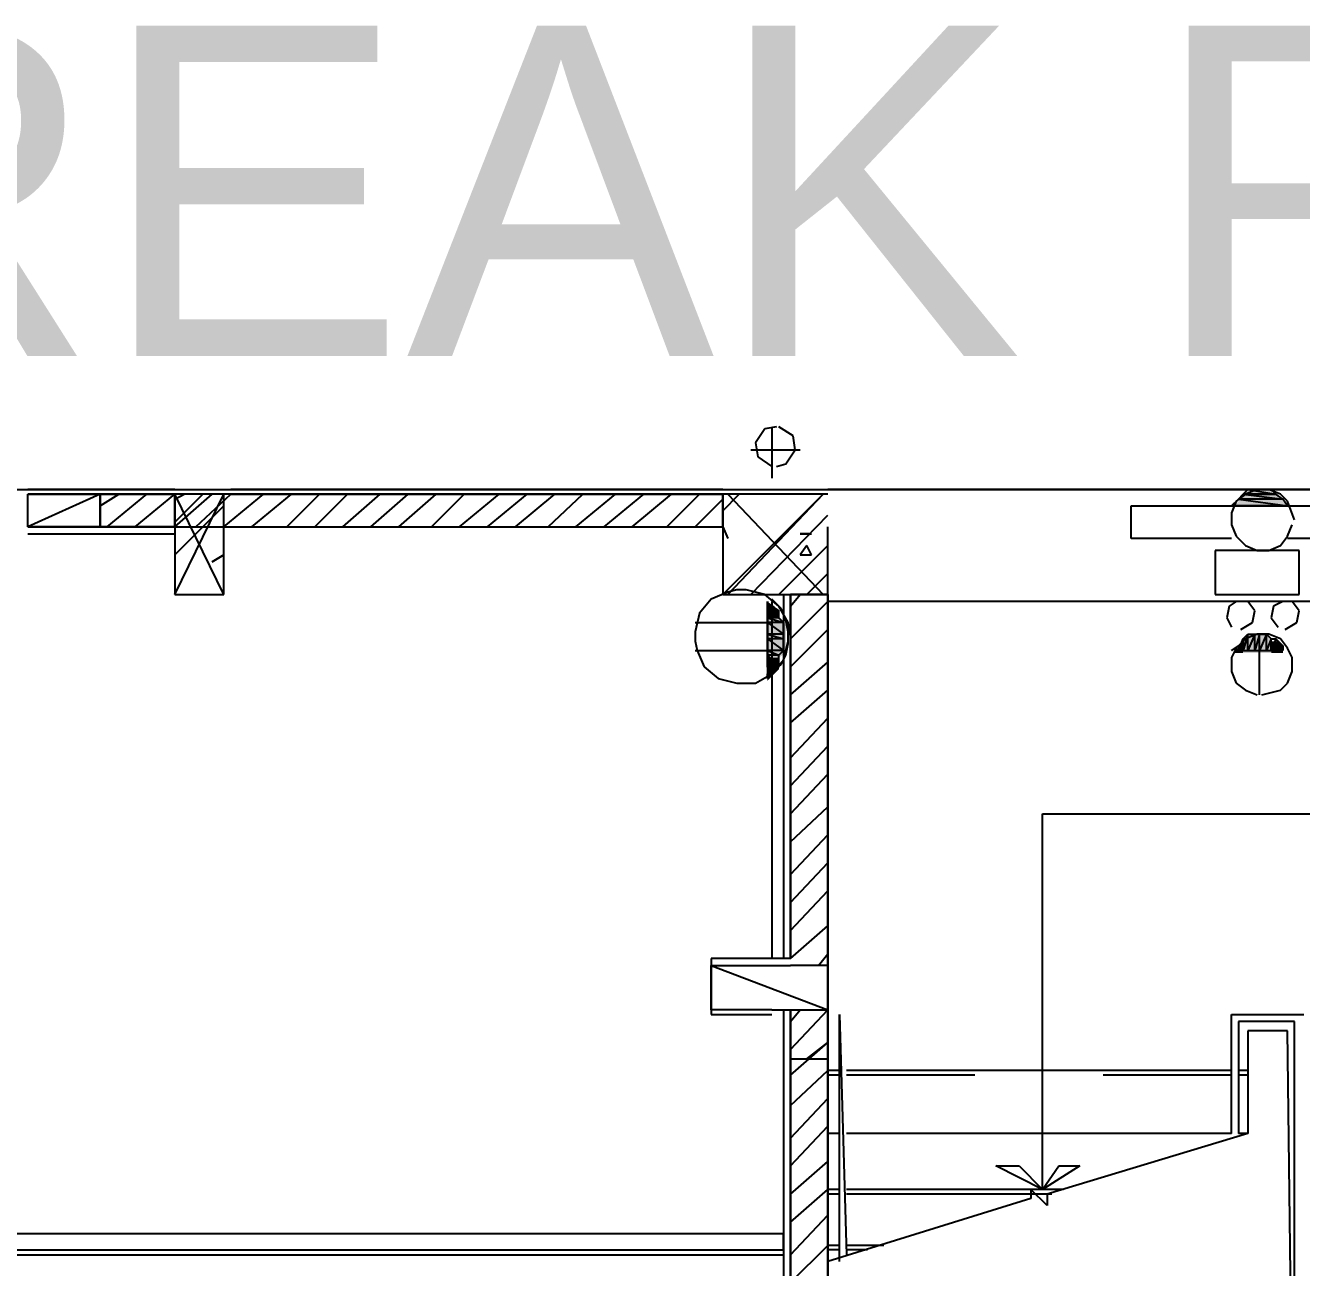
# Model space of a CAD drawing. Header units: millimetres. Extents: x 5 to 415, y 48 to 251.
# Drawn here: x 349.18 to 358.83, y 231.61 to 241 of the extents above; entities that cross this region are included whole.
import ezdxf

# ---------------------------------------------------------------- set-up
doc = ezdxf.new("R2010")
doc.units = ezdxf.units.MM
for name, color, linetype in [('H', 7, 'Continuous'), ('P', 7, 'Continuous'), ('T', 7, 'Continuous')]:
    doc.layers.add(name, color=color, linetype=linetype)

msp = doc.modelspace()

# ---------------------------------------------------------------- hatches: boundary and pattern name
at = {"layer": 'H', "linetype": 'Continuous'}
for points in [[(358.352, 237.402), (358.387, 237.455), (358.652, 237.455), (358.687, 237.402), (358.352, 237.402)], [(358.387, 237.455), (358.44, 237.49), (358.599, 237.49), (358.652, 237.455), (358.387, 237.455)], [(358.316, 237.367), (358.352, 237.402), (358.687, 237.402), (358.74, 237.367), (358.316, 237.367)], [(354.789, 236.608), (354.789, 236.643), (354.842, 236.608), (354.789, 236.608)], [(354.789, 236.555), (354.789, 236.608), (354.842, 236.608), (354.877, 236.555), (354.789, 236.555)], [(354.789, 236.52), (354.789, 236.555), (354.877, 236.555), (354.877, 236.52), (354.789, 236.52)], [(354.789, 236.467), (354.789, 236.52), (354.877, 236.52), (354.93, 236.467), (354.789, 236.467)], [(354.789, 236.396), (354.789, 236.467), (354.93, 236.467), (354.93, 236.396), (354.789, 236.396)], [(354.789, 236.343), (354.789, 236.396), (354.93, 236.396), (354.93, 236.343), (354.789, 236.343)], [(358.387, 236.255), (358.387, 236.343), (358.44, 236.396), (358.44, 236.255), (358.387, 236.255)], [(358.44, 236.255), (358.44, 236.396), (358.475, 236.396), (358.475, 236.255), (358.44, 236.255)], [(358.475, 236.255), (358.475, 236.396), (358.528, 236.396), (358.528, 236.255), (358.475, 236.255)], [(358.528, 236.255), (358.528, 236.396), (358.563, 236.396), (358.563, 236.255), (358.528, 236.255)], [(358.563, 236.255), (358.563, 236.396), (358.599, 236.343), (358.599, 236.255), (358.563, 236.255)], [(354.789, 236.255), (354.789, 236.343), (354.93, 236.343), (354.93, 236.255), (354.789, 236.255)], [(358.316, 236.255), (358.387, 236.343), (358.352, 236.255), (358.316, 236.255)], [(358.352, 236.255), (358.387, 236.343), (358.387, 236.255), (358.352, 236.255)], [(358.599, 236.255), (358.599, 236.343), (358.652, 236.343), (358.652, 236.255), (358.599, 236.255)], [(358.652, 236.255), (358.652, 236.343), (358.687, 236.308), (358.687, 236.255), (358.652, 236.255)], [(354.789, 236.22), (354.789, 236.255), (354.93, 236.255), (354.877, 236.22), (354.789, 236.22)], [(354.789, 236.132), (354.789, 236.22), (354.877, 236.22), (354.877, 236.132), (354.789, 236.132)], [(354.789, 236.044), (354.789, 236.132), (354.842, 236.097), (354.789, 236.044)], [(354.842, 236.097), (354.789, 236.132), (354.877, 236.132), (354.842, 236.097)]]:
    msp.add_hatch(color=256, dxfattribs=at).paths.add_polyline_path(points)

# ---------------------------------------------------------------- linework, layer by layer
at = {"layer": 'P'}
for points in [[(354.771, 237.949), (354.7, 237.843)], [(354.859, 237.966), (354.771, 237.949)], [(354.824, 237.966), (354.824, 237.578)], [(354.983, 237.896), (354.877, 237.966)], [(354.7, 237.843), (354.718, 237.737)], [(355, 237.79), (354.983, 237.896)], [(354.665, 237.79), (355.036, 237.79)], [(354.93, 237.684), (355, 237.79)], [(354.718, 237.737), (354.824, 237.666)], [(354.859, 237.666), (354.93, 237.684)], [(308.134, 237.49), (393.982, 237.49)], [(350.308, 237.49), (349.197, 237.49)], [(349.197, 237.455), (350.308, 237.455)], [(349.744, 237.455), (349.197, 237.208)], [(349.197, 237.208), (349.197, 237.455)], [(349.197, 237.455), (349.744, 237.455)], [(349.197, 237.208), (349.197, 237.455)], [(349.744, 237.455), (349.197, 237.455)], [(349.744, 237.367), (349.885, 237.455)], [(350.308, 237.455), (349.744, 237.455)], [(349.744, 237.455), (349.744, 237.208)], [(349.744, 237.455), (349.744, 237.208)], [(349.744, 237.208), (349.744, 237.455)], [(349.797, 237.208), (350.097, 237.455)], [(350.008, 237.208), (350.308, 237.455)], [(350.308, 237.208), (350.308, 237.455)], [(350.679, 236.696), (350.308, 237.455)], [(350.308, 236.696), (350.679, 237.455)], [(350.308, 237.419), (350.379, 237.455)], [(350.308, 237.208), (350.591, 237.455)], [(350.679, 237.455), (350.308, 237.455)], [(350.308, 237.455), (350.308, 236.696)], [(350.308, 237.243), (350.52, 237.455)], [(350.308, 237.455), (350.308, 237.208)], [(354.453, 237.455), (350.308, 237.455)], [(350.467, 237.208), (350.732, 237.455)], [(350.679, 236.696), (350.679, 237.455)], [(350.679, 237.208), (350.979, 237.455)], [(354.453, 237.49), (350.732, 237.49)], [(350.732, 237.455), (354.453, 237.455)], [(350.89, 237.208), (351.19, 237.455)], [(351.155, 237.208), (351.402, 237.455)], [(351.367, 237.208), (351.614, 237.455)], [(351.578, 237.208), (351.861, 237.455)], [(351.79, 237.208), (352.072, 237.455)], [(352.002, 237.208), (352.284, 237.455)], [(352.249, 237.208), (352.496, 237.455)], [(352.46, 237.208), (352.76, 237.455)], [(352.672, 237.208), (352.972, 237.455)], [(352.884, 237.208), (353.183, 237.455)], [(353.131, 237.208), (353.395, 237.455)], [(353.342, 237.208), (353.642, 237.455)], [(353.554, 237.208), (353.854, 237.455)], [(353.766, 237.208), (354.065, 237.455)], [(354.03, 237.208), (354.277, 237.455)], [(354.453, 236.696), (355.212, 237.455)], [(354.453, 237.331), (354.577, 237.455)], [(355.247, 237.455), (354.453, 237.455)], [(354.453, 237.455), (354.453, 236.696)], [(354.453, 237.208), (354.453, 237.455)], [(354.489, 237.455), (355.212, 236.696)], [(355.212, 237.455), (354.489, 236.696)], [(361.597, 237.49), (355.247, 237.49)], [(358.405, 237.455), (358.334, 237.402)], [(358.352, 237.419), (358.387, 237.455)], [(358.387, 237.455), (358.422, 237.49)], [(358.634, 237.455), (358.387, 237.455)], [(358.634, 237.455), (358.387, 237.455)], [(358.387, 237.455), (358.634, 237.455)], [(358.387, 237.455), (358.634, 237.455)], [(358.634, 237.455), (358.387, 237.455)], [(358.634, 237.455), (358.387, 237.455)], [(358.387, 237.455), (358.687, 237.419)], [(358.387, 237.455), (358.687, 237.419)], [(358.493, 237.49), (358.405, 237.455)], [(358.599, 237.49), (358.422, 237.49)], [(358.422, 237.49), (358.475, 237.49)], [(358.599, 237.49), (358.422, 237.49)], [(358.422, 237.49), (358.634, 237.455)], [(358.422, 237.49), (358.634, 237.455)], [(358.563, 237.49), (358.475, 237.49)], [(358.475, 237.49), (358.599, 237.49)], [(358.475, 237.49), (358.599, 237.49)], [(358.581, 237.49), (358.493, 237.49)], [(358.599, 237.49), (358.563, 237.49)], [(358.669, 237.455), (358.581, 237.49)], [(358.634, 237.455), (358.599, 237.49)], [(358.634, 237.455), (358.634, 237.455)], [(358.634, 237.455), (358.634, 237.455)], [(358.687, 237.419), (358.634, 237.455)], [(358.722, 237.402), (358.669, 237.455)], [(350.308, 236.996), (350.679, 237.367)], [(354.242, 237.208), (354.453, 237.419)], [(357.54, 237.12), (357.54, 237.367)], [(357.54, 237.367), (358.299, 237.367)], [(358.299, 237.367), (358.352, 237.419)], [(358.334, 237.402), (358.299, 237.314)], [(358.722, 237.367), (358.299, 237.367)], [(358.299, 237.367), (358.722, 237.367)], [(358.687, 237.419), (358.352, 237.419)], [(358.687, 237.419), (358.352, 237.419)], [(358.352, 237.419), (358.722, 237.367)], [(358.352, 237.419), (358.722, 237.367)], [(358.722, 237.367), (358.687, 237.419)], [(358.775, 237.261), (358.722, 237.402)], [(358.722, 237.367), (359.481, 237.367)], [(354.665, 236.696), (355.247, 237.296)], [(358.299, 237.314), (358.299, 237.225)], [(350.308, 237.208), (349.197, 237.208)], [(349.744, 237.208), (349.197, 237.208)], [(349.197, 237.208), (349.744, 237.208)], [(349.744, 237.208), (350.308, 237.208)], [(350.308, 237.208), (354.453, 237.208)], [(354.453, 237.208), (354.489, 237.12)], [(355.247, 236.696), (355.247, 237.208)], [(358.299, 237.225), (358.334, 237.137)], [(358.722, 237.137), (358.757, 237.225)], [(349.197, 237.155), (350.308, 237.155)], [(354.877, 236.696), (355.247, 237.067)], [(355.124, 237.155), (355.036, 237.155)], [(355.036, 237.155), (355.124, 237.155)], [(355.088, 237.067), (355.036, 236.996)], [(355.124, 236.996), (355.088, 237.067)], [(358.299, 237.12), (357.54, 237.12)], [(358.334, 237.137), (358.405, 237.067)], [(358.405, 237.067), (358.493, 237.031)], [(358.581, 237.031), (358.669, 237.067)], [(358.669, 237.067), (358.722, 237.137)], [(359.481, 237.12), (358.722, 237.12)], [(350.679, 236.996), (350.591, 236.943)], [(350.591, 236.943), (350.679, 236.996)], [(355.036, 236.996), (355.124, 236.996)], [(358.81, 237.031), (358.175, 237.031)], [(358.175, 237.031), (358.175, 236.696)], [(358.493, 237.031), (358.581, 237.031)], [(358.81, 236.696), (358.81, 237.031)], [(355.088, 236.696), (355.247, 236.855)], [(350.308, 236.696), (350.679, 236.696)], [(354.489, 236.714), (354.365, 236.661)], [(354.489, 236.714), (354.365, 236.661)], [(354.453, 236.696), (355.247, 236.696)], [(354.559, 236.732), (354.489, 236.714)], [(354.559, 236.732), (354.489, 236.714)], [(354.63, 236.732), (354.559, 236.732)], [(354.63, 236.732), (354.559, 236.732)], [(354.771, 236.696), (354.63, 236.732)], [(354.771, 236.696), (354.63, 236.732)], [(354.877, 236.608), (354.771, 236.696)], [(354.877, 236.608), (354.771, 236.696)], [(354.912, 236.696), (354.912, 233.945)], [(354.965, 236.608), (355.036, 236.696)], [(355.247, 236.696), (354.965, 236.696)], [(354.965, 236.696), (354.965, 233.945)], [(354.965, 233.945), (354.965, 236.696)], [(355.247, 233.892), (355.247, 236.696)], [(355.247, 233.557), (355.247, 236.696)], [(355.247, 236.696), (355.247, 233.892)], [(358.175, 236.696), (358.81, 236.696)], [(354.365, 236.661), (354.277, 236.555)], [(354.365, 236.661), (354.277, 236.555)], [(354.789, 236.643), (354.789, 236.608)], [(354.789, 236.608), (354.789, 236.643)], [(354.789, 236.643), (354.789, 236.061)], [(354.789, 236.608), (354.877, 236.573)], [(354.789, 236.573), (354.789, 236.608)], [(354.894, 236.59), (354.824, 236.661)], [(354.824, 236.643), (354.824, 233.945)], [(354.824, 236.608), (354.877, 236.573)], [(354.877, 236.573), (354.824, 236.608)], [(354.947, 236.485), (354.877, 236.608)], [(354.947, 236.485), (354.877, 236.608)], [(354.93, 236.502), (354.894, 236.59)], [(354.965, 236.361), (355.247, 236.643)], [(361.862, 236.643), (355.247, 236.643)], [(355.247, 236.643), (355.247, 231.652)], [(358.281, 236.608), (358.263, 236.52)], [(358.334, 236.643), (358.281, 236.608)], [(358.422, 236.643), (358.334, 236.643)], [(358.475, 236.573), (358.422, 236.643)], [(358.616, 236.608), (358.599, 236.52)], [(358.687, 236.643), (358.616, 236.608)], [(358.757, 236.643), (358.687, 236.643)], [(358.81, 236.573), (358.757, 236.643)], [(354.277, 236.555), (354.242, 236.414)], [(354.277, 236.555), (354.242, 236.414)], [(354.242, 236.485), (354.789, 236.485)], [(354.877, 236.573), (354.789, 236.573)], [(354.877, 236.573), (354.789, 236.573)], [(354.789, 236.573), (354.877, 236.52)], [(354.789, 236.573), (354.877, 236.52)], [(354.789, 236.52), (354.789, 236.573)], [(354.877, 236.52), (354.789, 236.52)], [(354.877, 236.52), (354.789, 236.52)], [(354.789, 236.52), (354.912, 236.485)], [(354.789, 236.52), (354.912, 236.485)], [(354.789, 236.485), (354.789, 236.52)], [(354.912, 236.485), (354.789, 236.485)], [(354.912, 236.485), (354.789, 236.485)], [(354.789, 236.485), (354.912, 236.396)], [(354.789, 236.485), (354.912, 236.396)], [(354.789, 236.396), (354.789, 236.485)], [(354.877, 236.52), (354.877, 236.573)], [(354.912, 236.485), (354.877, 236.52)], [(354.912, 236.396), (354.912, 236.485)], [(354.947, 236.414), (354.93, 236.502)], [(354.965, 236.379), (354.947, 236.485)], [(354.965, 236.379), (354.947, 236.485)], [(358.263, 236.52), (358.299, 236.449)], [(358.369, 236.432), (358.458, 236.485)], [(358.458, 236.485), (358.475, 236.573)], [(358.599, 236.52), (358.652, 236.449)], [(358.704, 236.432), (358.793, 236.485)], [(358.793, 236.485), (358.81, 236.573)], [(354.242, 236.414), (354.242, 236.343)], [(354.242, 236.414), (354.242, 236.343)], [(354.912, 236.396), (354.789, 236.396)], [(354.912, 236.396), (354.789, 236.396)], [(354.789, 236.396), (354.912, 236.361)], [(354.789, 236.396), (354.912, 236.361)], [(354.789, 236.361), (354.789, 236.396)], [(354.912, 236.361), (354.912, 236.396)], [(354.947, 236.326), (354.947, 236.414)], [(354.965, 236.149), (355.247, 236.432)], [(358.422, 236.396), (358.387, 236.273)], [(358.422, 236.396), (358.387, 236.273)], [(358.387, 236.361), (358.422, 236.396)], [(358.493, 236.396), (358.405, 236.361)], [(358.493, 236.396), (358.405, 236.361)], [(358.475, 236.396), (358.422, 236.273)], [(358.475, 236.396), (358.422, 236.273)], [(358.422, 236.273), (358.422, 236.396)], [(358.422, 236.396), (358.475, 236.396)], [(358.422, 236.273), (358.422, 236.396)], [(358.51, 236.396), (358.475, 236.273)], [(358.51, 236.396), (358.475, 236.273)], [(358.475, 236.273), (358.475, 236.396)], [(358.475, 236.396), (358.51, 236.396)], [(358.475, 236.273), (358.475, 236.396)], [(358.581, 236.396), (358.493, 236.396)], [(358.581, 236.396), (358.493, 236.396)], [(358.51, 235.938), (358.51, 236.396)], [(358.563, 236.396), (358.51, 236.273)], [(358.563, 236.396), (358.51, 236.273)], [(358.51, 236.273), (358.51, 236.396)], [(358.51, 236.396), (358.563, 236.396)], [(358.51, 236.273), (358.51, 236.396)], [(358.563, 236.273), (358.563, 236.396)], [(358.563, 236.396), (358.599, 236.361)], [(358.563, 236.273), (358.563, 236.396)], [(358.669, 236.361), (358.581, 236.396)], [(358.669, 236.361), (358.581, 236.396)], [(354.242, 236.343), (354.259, 236.273)], [(354.242, 236.343), (354.259, 236.273)], [(354.912, 236.361), (354.789, 236.361)], [(354.912, 236.361), (354.789, 236.361)], [(354.789, 236.361), (354.912, 236.273)], [(354.789, 236.361), (354.912, 236.273)], [(354.789, 236.273), (354.789, 236.361)], [(354.912, 236.273), (354.912, 236.361)], [(354.912, 236.202), (354.947, 236.343)], [(354.912, 236.202), (354.947, 236.343)], [(354.93, 236.238), (354.947, 236.326)], [(358.352, 236.308), (358.299, 236.273)], [(358.299, 236.273), (358.352, 236.308)], [(358.405, 236.361), (358.334, 236.291)], [(358.405, 236.361), (358.334, 236.291)], [(358.387, 236.361), (358.352, 236.273)], [(358.352, 236.273), (358.387, 236.361)], [(358.352, 236.273), (358.387, 236.361)], [(358.387, 236.273), (358.387, 236.361)], [(358.387, 236.273), (358.387, 236.361)], [(358.387, 236.361), (358.387, 236.273)], [(358.387, 236.361), (358.387, 236.273)], [(358.387, 236.273), (358.387, 236.361)], [(358.387, 236.361), (358.387, 236.273)], [(358.599, 236.361), (358.563, 236.273)], [(358.599, 236.361), (358.563, 236.273)], [(358.634, 236.361), (358.599, 236.273)], [(358.634, 236.361), (358.599, 236.273)], [(358.599, 236.273), (358.599, 236.361)], [(358.599, 236.361), (358.634, 236.361)], [(358.599, 236.273), (358.599, 236.361)], [(358.687, 236.308), (358.634, 236.361)], [(358.634, 236.361), (358.687, 236.308)], [(358.634, 236.273), (358.634, 236.361)], [(358.722, 236.291), (358.669, 236.361)], [(358.722, 236.291), (358.669, 236.361)], [(358.687, 236.273), (358.687, 236.308)], [(358.687, 236.308), (358.687, 236.273)], [(354.242, 236.273), (354.789, 236.273)], [(354.259, 236.273), (354.312, 236.149)], [(354.259, 236.273), (354.312, 236.149)], [(354.912, 236.273), (354.789, 236.273)], [(354.912, 236.273), (354.789, 236.273)], [(354.789, 236.273), (354.877, 236.238)], [(354.789, 236.273), (354.877, 236.238)], [(354.789, 236.238), (354.789, 236.273)], [(354.877, 236.238), (354.789, 236.238)], [(354.877, 236.238), (354.789, 236.238)], [(354.789, 236.238), (354.877, 236.149)], [(354.789, 236.238), (354.877, 236.149)], [(354.789, 236.149), (354.789, 236.238)], [(354.824, 236.097), (354.912, 236.202)], [(354.824, 236.097), (354.912, 236.202)], [(354.877, 236.238), (354.912, 236.273)], [(354.877, 236.149), (354.877, 236.238)], [(354.894, 236.167), (354.93, 236.238)], [(358.334, 236.291), (358.299, 236.22)], [(358.334, 236.291), (358.299, 236.22)], [(358.299, 236.22), (358.299, 236.114)], [(358.299, 236.22), (358.299, 236.114)], [(358.387, 236.273), (358.352, 236.273)], [(358.387, 236.273), (358.422, 236.273)], [(358.387, 236.273), (358.387, 236.273)], [(358.387, 236.273), (358.387, 236.273)], [(358.422, 236.273), (358.475, 236.273)], [(358.475, 236.273), (358.51, 236.273)], [(358.51, 236.273), (358.563, 236.273)], [(358.563, 236.273), (358.599, 236.273)], [(358.599, 236.273), (358.634, 236.273)], [(358.687, 236.273), (358.634, 236.273)], [(358.634, 236.273), (358.687, 236.273)], [(358.757, 236.22), (358.722, 236.291)], [(358.757, 236.22), (358.722, 236.291)], [(358.757, 236.114), (358.757, 236.22)], [(358.757, 236.114), (358.757, 236.22)], [(354.312, 236.149), (354.418, 236.061)], [(354.312, 236.149), (354.418, 236.061)], [(354.789, 236.079), (354.894, 236.167)], [(354.877, 236.149), (354.789, 236.149)], [(354.789, 236.149), (354.824, 236.097)], [(354.824, 236.097), (354.789, 236.149)], [(354.789, 236.149), (354.877, 236.149)], [(354.824, 236.097), (354.789, 236.149)], [(354.877, 236.149), (354.824, 236.097)], [(354.965, 235.938), (355.247, 236.185)], [(358.299, 236.114), (358.334, 236.026)], [(358.299, 236.114), (358.334, 236.026)], [(358.722, 236.026), (358.757, 236.114)], [(358.722, 236.026), (358.757, 236.114)], [(354.418, 236.061), (354.559, 236.026)], [(354.418, 236.061), (354.559, 236.026)], [(354.559, 236.026), (354.63, 236.026)], [(354.559, 236.026), (354.63, 236.026)], [(354.63, 236.026), (354.7, 236.026)], [(354.63, 236.026), (354.7, 236.026)], [(354.7, 236.026), (354.824, 236.097)], [(354.7, 236.026), (354.824, 236.097)], [(354.789, 236.097), (354.789, 236.061)], [(354.789, 236.061), (354.789, 236.097)], [(358.334, 236.026), (358.405, 235.973)], [(358.334, 236.026), (358.405, 235.973)], [(358.669, 235.973), (358.722, 236.026)], [(358.669, 235.973), (358.722, 236.026)], [(354.965, 235.726), (355.247, 235.973)], [(358.405, 235.973), (358.493, 235.938)], [(358.405, 235.973), (358.493, 235.938)], [(358.528, 235.938), (358.669, 235.973)], [(358.528, 235.938), (358.669, 235.973)], [(354.965, 235.462), (355.247, 235.761)], [(354.965, 235.25), (355.247, 235.55)], [(354.965, 235.038), (355.247, 235.338)], [(354.965, 234.827), (355.247, 235.091)], [(356.87, 233.098), (356.87, 235.038)], [(356.87, 235.038), (360.292, 235.038)], [(354.965, 234.58), (355.247, 234.879)], [(354.965, 234.368), (355.247, 234.668)], [(354.965, 234.156), (355.247, 234.456)], [(354.965, 233.945), (355.247, 234.192)], [(355.177, 233.892), (355.247, 233.98)], [(354.965, 233.945), (354.365, 233.945)], [(354.365, 233.945), (354.365, 233.521)], [(354.365, 233.557), (354.365, 233.892)], [(354.365, 233.892), (354.965, 233.892)], [(354.365, 233.892), (355.247, 233.557)], [(355.247, 233.892), (354.965, 233.892)], [(355.247, 233.557), (355.247, 233.892)], [(354.824, 233.557), (354.365, 233.557)], [(354.365, 233.521), (354.824, 233.521)], [(354.824, 233.557), (355.247, 233.557)], [(354.912, 233.557), (354.912, 228.829)], [(354.965, 228.829), (354.965, 233.557)], [(354.965, 233.468), (355.036, 233.557)], [(354.965, 233.257), (355.247, 233.557)], [(354.965, 233.557), (354.965, 229.164)], [(354.965, 233.468), (355.036, 233.557)], [(354.965, 233.257), (355.247, 233.557)], [(354.965, 233.557), (354.965, 233.186)], [(355.247, 228.829), (355.247, 233.557)], [(355.247, 233.557), (355.247, 228.829)], [(355.247, 229.164), (355.247, 233.557)], [(355.247, 233.186), (355.247, 233.557)], [(355.335, 231.652), (355.335, 233.521)], [(355.335, 233.521), (355.388, 231.704)], [(358.299, 232.622), (358.299, 233.521)], [(358.299, 233.521), (358.846, 233.521)], [(358.775, 233.468), (358.352, 233.468)], [(358.352, 233.468), (358.352, 232.622)], [(358.722, 233.398), (358.422, 233.398)], [(358.422, 233.398), (358.422, 232.622)], [(358.775, 229.112), (358.722, 233.398)], [(358.775, 229.112), (358.775, 233.468)], [(354.965, 233.063), (355.247, 233.31)], [(355.088, 233.186), (355.247, 233.31)], [(354.965, 233.186), (355.247, 233.186)], [(354.965, 232.833), (355.247, 233.098)], [(355.335, 233.098), (355.247, 233.098)], [(355.335, 233.063), (355.247, 233.063)], [(358.299, 233.098), (355.388, 233.098)], [(356.358, 233.063), (355.388, 233.063)], [(356.87, 232.498), (356.87, 233.098)], [(358.299, 233.063), (357.329, 233.063)], [(358.422, 233.098), (358.352, 233.098)], [(358.422, 233.063), (358.352, 233.063)], [(354.965, 232.586), (355.247, 232.886)], [(356.87, 232.198), (356.87, 232.833)], [(354.965, 232.375), (355.247, 232.675)], [(355.335, 232.622), (355.247, 232.622)], [(355.335, 232.622), (355.247, 232.622)], [(356.358, 232.622), (355.388, 232.622)], [(358.299, 232.622), (355.388, 232.622)], [(358.422, 232.622), (356.905, 232.163)], [(358.299, 232.622), (357.329, 232.622)], [(358.422, 232.622), (358.352, 232.622)], [(358.422, 232.622), (358.352, 232.622)], [(354.965, 232.163), (355.247, 232.41)], [(356.87, 232.198), (356.517, 232.375)], [(356.517, 232.375), (356.694, 232.375)], [(356.694, 232.375), (356.87, 232.198)], [(357.152, 232.375), (356.87, 232.198)], [(356.87, 232.198), (356.993, 232.375)], [(356.993, 232.375), (357.152, 232.375)], [(354.965, 231.951), (355.247, 232.198)], [(355.335, 232.198), (355.247, 232.198)], [(355.335, 232.163), (355.247, 232.163)], [(357.029, 232.198), (355.388, 232.198)], [(356.941, 232.163), (355.388, 232.163)], [(356.905, 232.075), (356.782, 232.198)], [(356.782, 232.198), (356.782, 232.128)], [(356.905, 232.163), (356.905, 232.075)], [(356.782, 232.128), (355.247, 231.652)], [(354.965, 231.704), (355.247, 232.004)], [(354.912, 231.863), (343.323, 231.863)], [(354.912, 231.863), (343.323, 231.863)], [(354.912, 231.74), (354.912, 231.863)], [(354.965, 231.493), (355.247, 231.775)], [(355.335, 231.775), (355.247, 231.775)], [(355.671, 231.775), (355.388, 231.775)], [(343.323, 231.74), (354.912, 231.74)], [(343.323, 231.704), (354.912, 231.704)], [(355.335, 231.74), (355.247, 231.74)], [(355.547, 231.74), (355.388, 231.74)]]:
    msp.add_lwpolyline(points, dxfattribs=at)

# ---------------------------------------------------------------- texts
at = {"layer": 'T', "insert": (334.6, 238.5), "char_height": 2.5, "attachment_point": 7}
msp.add_mtext('{\\fArial|b0|i0|c0|p18;WIND BREAK RM}', dxfattribs=at)

doc.saveas('drawing.dxf')
